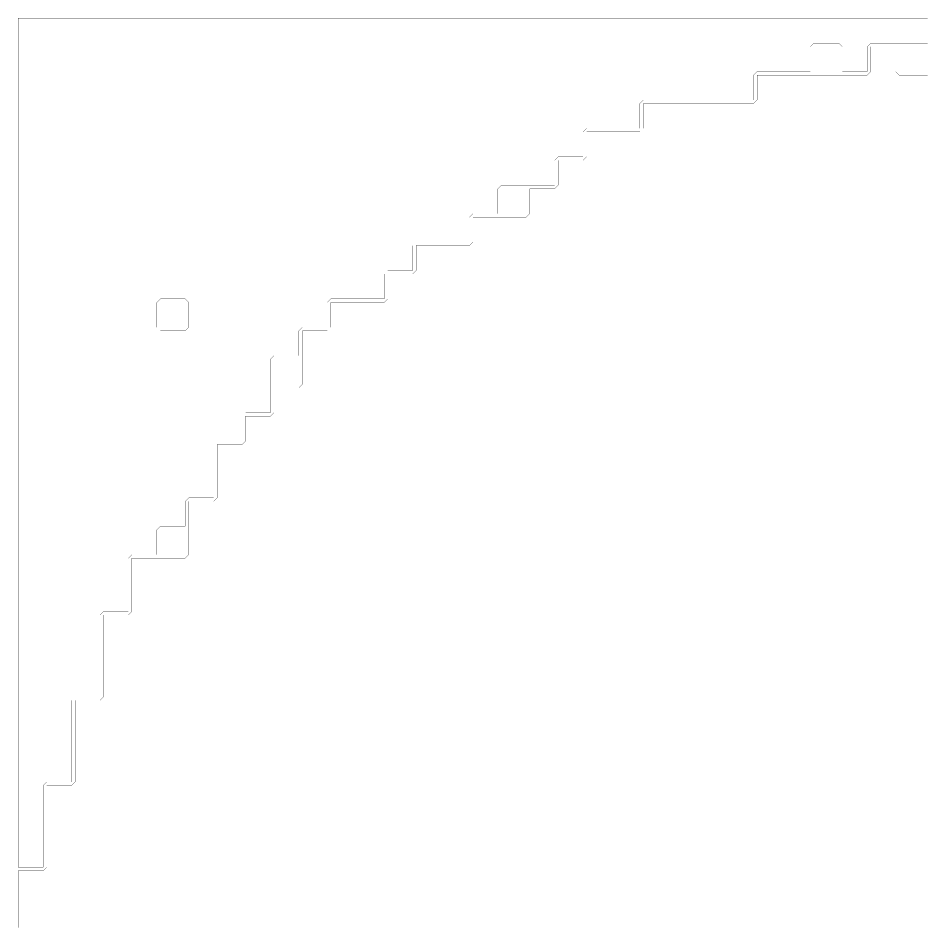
# Model space of a CAD drawing. Header units: metres. Extents: x 0 to 4990, y -4990 to 0.
# Drawn here: x 0 to 2495, y -2495 to 0 of the extents above; entities that cross this region are included whole.
import ezdxf

# ---------------------------------------------------------------- set-up
doc = ezdxf.new("R2010")
doc.units = ezdxf.units.M
doc.layers.add('conductor', color=1, linetype='Continuous')
doc.layers.add('substrate', color=5, linetype='Continuous')

msp = doc.modelspace()

# ---------------------------------------------------------------- linework, layer by layer
at = {"layer": 'conductor', "const_width": 0.5}
msp.add_lwpolyline([(2500, -156.25), (2490.234375, -156.25), (2480.46875, -156.25), (2470.703125, -156.25), (2460.9375, -156.25), (2451.171875, -156.25), (2441.40625, -156.25), (2431.640625, -156.25), (2421.875, -156.25), (2412.109375, -146.484375), (2412.109375, -136.71875), (2412.109375, -126.953125), (2412.109375, -117.1875), (2412.109375, -107.421875), (2412.109375, -97.65625), (2412.109375, -87.890625), (2412.109375, -78.125), (2402.34375, -78.125), (2392.578125, -78.125), (2382.8125, -78.125), (2373.046875, -78.125), (2363.28125, -78.125), (2353.515625, -78.125), (2343.75, -78.125), (2343.75, -87.890625), (2343.75, -97.65625), (2343.75, -107.421875), (2343.75, -117.1875), (2343.75, -126.953125), (2343.75, -136.71875), (2343.75, -146.484375), (2333.984375, -156.25), (2324.21875, -156.25), (2314.453125, -156.25), (2304.6875, -156.25), (2294.921875, -156.25), (2285.15625, -156.25), (2275.390625, -156.25), (2265.625, -156.25), (2255.859375, -156.25), (2246.09375, -156.25), (2236.328125, -156.25), (2226.5625, -156.25), (2216.796875, -156.25), (2207.03125, -156.25), (2197.265625, -156.25), (2187.5, -156.25), (2177.734375, -156.25), (2167.96875, -156.25), (2158.203125, -156.25), (2148.4375, -156.25), (2138.671875, -156.25), (2128.90625, -156.25), (2119.140625, -156.25), (2109.375, -156.25), (2099.609375, -156.25), (2089.84375, -156.25), (2080.078125, -156.25), (2070.3125, -156.25), (2060.546875, -156.25), (2050.78125, -156.25), (2041.015625, -156.25), (2031.25, -156.25), (2031.25, -166.015625), (2031.25, -175.78125), (2031.25, -185.546875), (2031.25, -195.3125), (2031.25, -205.078125), (2031.25, -214.84375), (2031.25, -224.609375), (2021.484375, -234.375), (2011.71875, -234.375), (2001.953125, -234.375), (1992.1875, -234.375), (1982.421875, -234.375), (1972.65625, -234.375), (1962.890625, -234.375), (1953.125, -234.375), (1943.359375, -234.375), (1933.59375, -234.375), (1923.828125, -234.375), (1914.0625, -234.375), (1904.296875, -234.375), (1894.53125, -234.375), (1884.765625, -234.375), (1875, -234.375), (1865.234375, -234.375), (1855.46875, -234.375), (1845.703125, -234.375), (1835.9375, -234.375), (1826.171875, -234.375), (1816.40625, -234.375), (1806.640625, -234.375), (1796.875, -234.375), (1787.109375, -234.375), (1777.34375, -234.375), (1767.578125, -234.375), (1757.8125, -234.375), (1748.046875, -234.375), (1738.28125, -234.375), (1728.515625, -234.375), (1718.75, -234.375), (1718.75, -244.140625), (1718.75, -253.90625), (1718.75, -263.671875), (1718.75, -273.4375), (1718.75, -283.203125), (1718.75, -292.96875), (1718.75, -302.734375), (1708.984375, -312.5), (1699.21875, -312.5), (1689.453125, -312.5), (1679.6875, -312.5), (1669.921875, -312.5), (1660.15625, -312.5), (1650.390625, -312.5), (1640.625, -312.5), (1630.859375, -312.5), (1621.09375, -312.5), (1611.328125, -312.5), (1601.5625, -312.5), (1591.796875, -312.5), (1582.03125, -312.5), (1572.265625, -312.5), (1562.5, -312.5), (1562.5, -322.265625), (1562.5, -332.03125), (1562.5, -341.796875), (1562.5, -351.5625), (1562.5, -361.328125), (1562.5, -371.09375), (1562.5, -380.859375), (1552.734375, -390.625), (1542.96875, -390.625), (1533.203125, -390.625), (1523.4375, -390.625), (1513.671875, -390.625), (1503.90625, -390.625), (1494.140625, -390.625), (1484.375, -390.625), (1484.375, -400.390625), (1484.375, -410.15625), (1484.375, -419.921875), (1484.375, -429.6875), (1484.375, -439.453125), (1484.375, -449.21875), (1484.375, -458.984375), (1474.609375, -468.75), (1464.84375, -468.75), (1455.078125, -468.75), (1445.3125, -468.75), (1435.546875, -468.75), (1425.78125, -468.75), (1416.015625, -468.75), (1406.25, -468.75), (1406.25, -478.515625), (1406.25, -488.28125), (1406.25, -498.046875), (1406.25, -507.8125), (1406.25, -517.578125), (1406.25, -527.34375), (1406.25, -537.109375), (1396.484375, -546.875), (1386.71875, -546.875), (1376.953125, -546.875), (1367.1875, -546.875), (1357.421875, -546.875), (1347.65625, -546.875), (1337.890625, -546.875), (1328.125, -546.875), (1318.359375, -546.875), (1308.59375, -546.875), (1298.828125, -546.875), (1289.0625, -546.875), (1279.296875, -546.875), (1269.53125, -546.875), (1259.765625, -546.875), (1250, -546.875), (1250, -556.640625), (1250, -566.40625), (1250, -576.171875), (1250, -585.9375), (1250, -595.703125), (1250, -605.46875), (1250, -615.234375), (1240.234375, -625), (1230.46875, -625), (1220.703125, -625), (1210.9375, -625), (1201.171875, -625), (1191.40625, -625), (1181.640625, -625), (1171.875, -625), (1162.109375, -625), (1152.34375, -625), (1142.578125, -625), (1132.8125, -625), (1123.046875, -625), (1113.28125, -625), (1103.515625, -625), (1093.75, -625), (1093.75, -634.765625), (1093.75, -644.53125), (1093.75, -654.296875), (1093.75, -664.0625), (1093.75, -673.828125), (1093.75, -683.59375), (1093.75, -693.359375), (1083.984375, -703.125), (1074.21875, -703.125), (1064.453125, -703.125), (1054.6875, -703.125), (1044.921875, -703.125), (1035.15625, -703.125), (1025.390625, -703.125), (1015.625, -703.125), (1015.625, -712.890625), (1015.625, -722.65625), (1015.625, -732.421875), (1015.625, -742.1875), (1015.625, -751.953125), (1015.625, -761.71875), (1015.625, -771.484375), (1005.859375, -781.25), (996.09375, -781.25), (986.328125, -781.25), (976.5625, -781.25), (966.796875, -781.25), (957.03125, -781.25), (947.265625, -781.25), (937.5, -781.25), (927.734375, -781.25), (917.96875, -781.25), (908.203125, -781.25), (898.4375, -781.25), (888.671875, -781.25), (878.90625, -781.25), (869.140625, -781.25), (859.375, -781.25), (859.375, -791.015625), (859.375, -800.78125), (859.375, -810.546875), (859.375, -820.3125), (859.375, -830.078125), (859.375, -839.84375), (859.375, -849.609375), (849.609375, -859.375), (839.84375, -859.375), (830.078125, -859.375), (820.3125, -859.375), (810.546875, -859.375), (800.78125, -859.375), (791.015625, -859.375), (781.25, -859.375), (781.25, -869.140625), (781.25, -878.90625), (781.25, -888.671875), (781.25, -898.4375), (781.25, -908.203125), (781.25, -917.96875), (781.25, -927.734375), (781.25, -937.5), (781.25, -947.265625), (781.25, -957.03125), (781.25, -966.796875), (781.25, -976.5625), (781.25, -986.328125), (781.25, -996.09375), (781.25, -1005.859375), (771.484375, -1015.625), (761.71875, -1015.625), (751.953125, -1015.625), (742.1875, -1015.625), (732.421875, -1015.625), (722.65625, -1015.625), (712.890625, -1015.625), (703.125, -1015.625), (703.125, -1025.390625), (703.125, -1035.15625), (703.125, -1044.921875), (703.125, -1054.6875), (703.125, -1064.453125), (703.125, -1074.21875), (703.125, -1083.984375), (693.359375, -1093.75), (683.59375, -1093.75), (673.828125, -1093.75), (664.0625, -1093.75), (654.296875, -1093.75), (644.53125, -1093.75), (634.765625, -1093.75), (625, -1093.75), (625, -1103.515625), (625, -1113.28125), (625, -1123.046875), (625, -1132.8125), (625, -1142.578125), (625, -1152.34375), (625, -1162.109375), (615.234375, -1171.875), (605.46875, -1171.875), (595.703125, -1171.875), (585.9375, -1171.875), (576.171875, -1171.875), (566.40625, -1171.875), (556.640625, -1171.875), (546.875, -1171.875), (546.875, -1181.640625), (546.875, -1191.40625), (546.875, -1201.171875), (546.875, -1210.9375), (546.875, -1220.703125), (546.875, -1230.46875), (546.875, -1240.234375), (546.875, -1250), (546.875, -1259.765625), (546.875, -1269.53125), (546.875, -1279.296875), (546.875, -1289.0625), (546.875, -1298.828125), (546.875, -1308.59375), (546.875, -1318.359375), (537.109375, -1328.125), (527.34375, -1328.125), (517.578125, -1328.125), (507.8125, -1328.125), (498.046875, -1328.125), (488.28125, -1328.125), (478.515625, -1328.125), (468.75, -1328.125), (468.75, -1337.890625), (468.75, -1347.65625), (468.75, -1357.421875), (468.75, -1367.1875), (468.75, -1376.953125), (468.75, -1386.71875), (468.75, -1396.484375), (468.75, -1406.25), (468.75, -1416.015625), (468.75, -1425.78125), (468.75, -1435.546875), (468.75, -1445.3125), (468.75, -1455.078125), (468.75, -1464.84375), (468.75, -1474.609375), (458.984375, -1484.375), (449.21875, -1484.375), (439.453125, -1484.375), (429.6875, -1484.375), (419.921875, -1484.375), (410.15625, -1484.375), (400.390625, -1484.375), (390.625, -1484.375), (380.859375, -1484.375), (371.09375, -1484.375), (361.328125, -1484.375), (351.5625, -1484.375), (341.796875, -1484.375), (332.03125, -1484.375), (322.265625, -1484.375), (312.5, -1484.375), (312.5, -1494.140625), (312.5, -1503.90625), (312.5, -1513.671875), (312.5, -1523.4375), (312.5, -1533.203125), (312.5, -1542.96875), (312.5, -1552.734375), (312.5, -1562.5), (312.5, -1572.265625), (312.5, -1582.03125), (312.5, -1591.796875), (312.5, -1601.5625), (312.5, -1611.328125), (312.5, -1621.09375), (312.5, -1630.859375), (302.734375, -1640.625), (292.96875, -1640.625), (283.203125, -1640.625), (273.4375, -1640.625), (263.671875, -1640.625), (253.90625, -1640.625), (244.140625, -1640.625), (234.375, -1640.625), (234.375, -1650.390625), (234.375, -1660.15625), (234.375, -1669.921875), (234.375, -1679.6875), (234.375, -1689.453125), (234.375, -1699.21875), (234.375, -1708.984375), (234.375, -1718.75), (234.375, -1728.515625), (234.375, -1738.28125), (234.375, -1748.046875), (234.375, -1757.8125), (234.375, -1767.578125), (234.375, -1777.34375), (234.375, -1787.109375), (234.375, -1796.875), (234.375, -1806.640625), (234.375, -1816.40625), (234.375, -1826.171875), (234.375, -1835.9375), (234.375, -1845.703125), (234.375, -1855.46875), (234.375, -1865.234375), (224.609375, -1875), (214.84375, -1875), (205.078125, -1875), (195.3125, -1875), (185.546875, -1875), (175.78125, -1875), (166.015625, -1875), (156.25, -1875), (156.25, -1884.765625), (156.25, -1894.53125), (156.25, -1904.296875), (156.25, -1914.0625), (156.25, -1923.828125), (156.25, -1933.59375), (156.25, -1943.359375), (156.25, -1953.125), (156.25, -1962.890625), (156.25, -1972.65625), (156.25, -1982.421875), (156.25, -1992.1875), (156.25, -2001.953125), (156.25, -2011.71875), (156.25, -2021.484375), (156.25, -2031.25), (156.25, -2041.015625), (156.25, -2050.78125), (156.25, -2060.546875), (156.25, -2070.3125), (156.25, -2080.078125), (156.25, -2089.84375), (156.25, -2099.609375), (146.484375, -2109.375), (136.71875, -2109.375), (126.953125, -2109.375), (117.1875, -2109.375), (107.421875, -2109.375), (97.65625, -2109.375), (87.890625, -2109.375), (78.125, -2109.375), (78.125, -2119.140625), (78.125, -2128.90625), (78.125, -2138.671875), (78.125, -2148.4375), (78.125, -2158.203125), (78.125, -2167.96875), (78.125, -2177.734375), (78.125, -2187.5), (78.125, -2197.265625), (78.125, -2207.03125), (78.125, -2216.796875), (78.125, -2226.5625), (78.125, -2236.328125), (78.125, -2246.09375), (78.125, -2255.859375), (78.125, -2265.625), (78.125, -2275.390625), (78.125, -2285.15625), (78.125, -2294.921875), (78.125, -2304.6875), (78.125, -2314.453125), (78.125, -2324.21875), (78.125, -2333.984375), (68.359375, -2343.75), (58.59375, -2343.75), (48.828125, -2343.75), (39.0625, -2343.75), (29.296875, -2343.75), (19.53125, -2343.75), (9.765625, -2343.75), (0, -2343.75), (0, -2353.515625), (0, -2363.28125), (0, -2373.046875), (0, -2382.8125), (0, -2392.578125), (0, -2402.34375), (0, -2412.109375), (0, -2421.875), (0, -2431.640625), (0, -2441.40625), (0, -2451.171875), (0, -2460.9375), (0, -2470.703125), (0, -2480.46875), (0, -2490.234375), (0, -2500)], dxfattribs=at)
at = {"layer": 'substrate', "const_width": 0.5}
msp.add_lwpolyline([(2500, 0), (2490.234375, 0), (2480.46875, 0), (2470.703125, 0), (2460.9375, 0), (2451.171875, 0), (2441.40625, 0), (2431.640625, 0), (2421.875, 0), (2412.109375, 0), (2402.34375, 0), (2392.578125, 0), (2382.8125, 0), (2373.046875, 0), (2363.28125, 0), (2353.515625, 0), (2343.75, 0), (2333.984375, 0), (2324.21875, 0), (2314.453125, 0), (2304.6875, 0), (2294.921875, 0), (2285.15625, 0), (2275.390625, 0), (2265.625, 0), (2255.859375, 0), (2246.09375, 0), (2236.328125, 0), (2226.5625, 0), (2216.796875, 0), (2207.03125, 0), (2197.265625, 0), (2187.5, 0), (2177.734375, 0), (2167.96875, 0), (2158.203125, 0), (2148.4375, 0), (2138.671875, 0), (2128.90625, 0), (2119.140625, 0), (2109.375, 0), (2099.609375, 0), (2089.84375, 0), (2080.078125, 0), (2070.3125, 0), (2060.546875, 0), (2050.78125, 0), (2041.015625, 0), (2031.25, 0), (2021.484375, 0), (2011.71875, 0), (2001.953125, 0), (1992.1875, 0), (1982.421875, 0), (1972.65625, 0), (1962.890625, 0), (1953.125, 0), (1943.359375, 0), (1933.59375, 0), (1923.828125, 0), (1914.0625, 0), (1904.296875, 0), (1894.53125, 0), (1884.765625, 0), (1875, 0), (1865.234375, 0), (1855.46875, 0), (1845.703125, 0), (1835.9375, 0), (1826.171875, 0), (1816.40625, 0), (1806.640625, 0), (1796.875, 0), (1787.109375, 0), (1777.34375, 0), (1767.578125, 0), (1757.8125, 0), (1748.046875, 0), (1738.28125, 0), (1728.515625, 0), (1718.75, 0), (1708.984375, 0), (1699.21875, 0), (1689.453125, 0), (1679.6875, 0), (1669.921875, 0), (1660.15625, 0), (1650.390625, 0), (1640.625, 0), (1630.859375, 0), (1621.09375, 0), (1611.328125, 0), (1601.5625, 0), (1591.796875, 0), (1582.03125, 0), (1572.265625, 0), (1562.5, 0), (1552.734375, 0), (1542.96875, 0), (1533.203125, 0), (1523.4375, 0), (1513.671875, 0), (1503.90625, 0), (1494.140625, 0), (1484.375, 0), (1474.609375, 0), (1464.84375, 0), (1455.078125, 0), (1445.3125, 0), (1435.546875, 0), (1425.78125, 0), (1416.015625, 0), (1406.25, 0), (1396.484375, 0), (1386.71875, 0), (1376.953125, 0), (1367.1875, 0), (1357.421875, 0), (1347.65625, 0), (1337.890625, 0), (1328.125, 0), (1318.359375, 0), (1308.59375, 0), (1298.828125, 0), (1289.0625, 0), (1279.296875, 0), (1269.53125, 0), (1259.765625, 0), (1250, 0), (1240.234375, 0), (1230.46875, 0), (1220.703125, 0), (1210.9375, 0), (1201.171875, 0), (1191.40625, 0), (1181.640625, 0), (1171.875, 0), (1162.109375, 0), (1152.34375, 0), (1142.578125, 0), (1132.8125, 0), (1123.046875, 0), (1113.28125, 0), (1103.515625, 0), (1093.75, 0), (1083.984375, 0), (1074.21875, 0), (1064.453125, 0), (1054.6875, 0), (1044.921875, 0), (1035.15625, 0), (1025.390625, 0), (1015.625, 0), (1005.859375, 0), (996.09375, 0), (986.328125, 0), (976.5625, 0), (966.796875, 0), (957.03125, 0), (947.265625, 0), (937.5, 0), (927.734375, 0), (917.96875, 0), (908.203125, 0), (898.4375, 0), (888.671875, 0), (878.90625, 0), (869.140625, 0), (859.375, 0), (849.609375, 0), (839.84375, 0), (830.078125, 0), (820.3125, 0), (810.546875, 0), (800.78125, 0), (791.015625, 0), (781.25, 0), (771.484375, 0), (761.71875, 0), (751.953125, 0), (742.1875, 0), (732.421875, 0), (722.65625, 0), (712.890625, 0), (703.125, 0), (693.359375, 0), (683.59375, 0), (673.828125, 0), (664.0625, 0), (654.296875, 0), (644.53125, 0), (634.765625, 0), (625, 0), (615.234375, 0), (605.46875, 0), (595.703125, 0), (585.9375, 0), (576.171875, 0), (566.40625, 0), (556.640625, 0), (546.875, 0), (537.109375, 0), (527.34375, 0), (517.578125, 0), (507.8125, 0), (498.046875, 0), (488.28125, 0), (478.515625, 0), (468.75, 0), (458.984375, 0), (449.21875, 0), (439.453125, 0), (429.6875, 0), (419.921875, 0), (410.15625, 0), (400.390625, 0), (390.625, 0), (380.859375, 0), (371.09375, 0), (361.328125, 0), (351.5625, 0), (341.796875, 0), (332.03125, 0), (322.265625, 0), (312.5, 0), (302.734375, 0), (292.96875, 0), (283.203125, 0), (273.4375, 0), (263.671875, 0), (253.90625, 0), (244.140625, 0), (234.375, 0), (224.609375, 0), (214.84375, 0), (205.078125, 0), (195.3125, 0), (185.546875, 0), (175.78125, 0), (166.015625, 0), (156.25, 0), (146.484375, 0), (136.71875, 0), (126.953125, 0), (117.1875, 0), (107.421875, 0), (97.65625, 0), (87.890625, 0), (78.125, 0), (68.359375, 0), (58.59375, 0), (48.828125, 0), (39.0625, 0), (29.296875, 0), (19.53125, 0), (9.765625, 0), (0, 0), (0, -9.765625), (0, -19.53125), (0, -29.296875), (0, -39.0625), (0, -48.828125), (0, -58.59375), (0, -68.359375), (0, -78.125), (0, -87.890625), (0, -97.65625), (0, -107.421875), (0, -117.1875), (0, -126.953125), (0, -136.71875), (0, -146.484375), (0, -156.25), (0, -166.015625), (0, -175.78125), (0, -185.546875), (0, -195.3125), (0, -205.078125), (0, -214.84375), (0, -224.609375), (0, -234.375), (0, -244.140625), (0, -253.90625), (0, -263.671875), (0, -273.4375), (0, -283.203125), (0, -292.96875), (0, -302.734375), (0, -312.5), (0, -322.265625), (0, -332.03125), (0, -341.796875), (0, -351.5625), (0, -361.328125), (0, -371.09375), (0, -380.859375), (0, -390.625), (0, -400.390625), (0, -410.15625), (0, -419.921875), (0, -429.6875), (0, -439.453125), (0, -449.21875), (0, -458.984375), (0, -468.75), (0, -478.515625), (0, -488.28125), (0, -498.046875), (0, -507.8125), (0, -517.578125), (0, -527.34375), (0, -537.109375), (0, -546.875), (0, -556.640625), (0, -566.40625), (0, -576.171875), (0, -585.9375), (0, -595.703125), (0, -605.46875), (0, -615.234375), (0, -625), (0, -634.765625), (0, -644.53125), (0, -654.296875), (0, -664.0625), (0, -673.828125), (0, -683.59375), (0, -693.359375), (0, -703.125), (0, -712.890625), (0, -722.65625), (0, -732.421875), (0, -742.1875), (0, -751.953125), (0, -761.71875), (0, -771.484375), (0, -781.25), (0, -791.015625), (0, -800.78125), (0, -810.546875), (0, -820.3125), (0, -830.078125), (0, -839.84375), (0, -849.609375), (0, -859.375), (0, -869.140625), (0, -878.90625), (0, -888.671875), (0, -898.4375), (0, -908.203125), (0, -917.96875), (0, -927.734375), (0, -937.5), (0, -947.265625), (0, -957.03125), (0, -966.796875), (0, -976.5625), (0, -986.328125), (0, -996.09375), (0, -1005.859375), (0, -1015.625), (0, -1025.390625), (0, -1035.15625), (0, -1044.921875), (0, -1054.6875), (0, -1064.453125), (0, -1074.21875), (0, -1083.984375), (0, -1093.75), (0, -1103.515625), (0, -1113.28125), (0, -1123.046875), (0, -1132.8125), (0, -1142.578125), (0, -1152.34375), (0, -1162.109375), (0, -1171.875), (0, -1181.640625), (0, -1191.40625), (0, -1201.171875), (0, -1210.9375), (0, -1220.703125), (0, -1230.46875), (0, -1240.234375), (0, -1250), (0, -1259.765625), (0, -1269.53125), (0, -1279.296875), (0, -1289.0625), (0, -1298.828125), (0, -1308.59375), (0, -1318.359375), (0, -1328.125), (0, -1337.890625), (0, -1347.65625), (0, -1357.421875), (0, -1367.1875), (0, -1376.953125), (0, -1386.71875), (0, -1396.484375), (0, -1406.25), (0, -1416.015625), (0, -1425.78125), (0, -1435.546875), (0, -1445.3125), (0, -1455.078125), (0, -1464.84375), (0, -1474.609375), (0, -1484.375), (0, -1494.140625), (0, -1503.90625), (0, -1513.671875), (0, -1523.4375), (0, -1533.203125), (0, -1542.96875), (0, -1552.734375), (0, -1562.5), (0, -1572.265625), (0, -1582.03125), (0, -1591.796875), (0, -1601.5625), (0, -1611.328125), (0, -1621.09375), (0, -1630.859375), (0, -1640.625), (0, -1650.390625), (0, -1660.15625), (0, -1669.921875), (0, -1679.6875), (0, -1689.453125), (0, -1699.21875), (0, -1708.984375), (0, -1718.75), (0, -1728.515625), (0, -1738.28125), (0, -1748.046875), (0, -1757.8125), (0, -1767.578125), (0, -1777.34375), (0, -1787.109375), (0, -1796.875), (0, -1806.640625), (0, -1816.40625), (0, -1826.171875), (0, -1835.9375), (0, -1845.703125), (0, -1855.46875), (0, -1865.234375), (0, -1875), (0, -1884.765625), (0, -1894.53125), (0, -1904.296875), (0, -1914.0625), (0, -1923.828125), (0, -1933.59375), (0, -1943.359375), (0, -1953.125), (0, -1962.890625), (0, -1972.65625), (0, -1982.421875), (0, -1992.1875), (0, -2001.953125), (0, -2011.71875), (0, -2021.484375), (0, -2031.25), (0, -2041.015625), (0, -2050.78125), (0, -2060.546875), (0, -2070.3125), (0, -2080.078125), (0, -2089.84375), (0, -2099.609375), (0, -2109.375), (0, -2119.140625), (0, -2128.90625), (0, -2138.671875), (0, -2148.4375), (0, -2158.203125), (0, -2167.96875), (0, -2177.734375), (0, -2187.5), (0, -2197.265625), (0, -2207.03125), (0, -2216.796875), (0, -2226.5625), (0, -2236.328125), (0, -2246.09375), (0, -2255.859375), (0, -2265.625), (0, -2275.390625), (0, -2285.15625), (0, -2294.921875), (0, -2304.6875), (0, -2314.453125), (0, -2324.21875), (0, -2333.984375), (9.765625, -2333.984375), (19.53125, -2333.984375), (29.296875, -2333.984375), (39.0625, -2333.984375), (48.828125, -2333.984375), (58.59375, -2333.984375), (68.359375, -2333.984375), (68.359375, -2324.21875), (68.359375, -2314.453125), (68.359375, -2304.6875), (68.359375, -2294.921875), (68.359375, -2285.15625), (68.359375, -2275.390625), (68.359375, -2265.625), (68.359375, -2255.859375), (68.359375, -2246.09375), (68.359375, -2236.328125), (68.359375, -2226.5625), (68.359375, -2216.796875), (68.359375, -2207.03125), (68.359375, -2197.265625), (68.359375, -2187.5), (68.359375, -2177.734375), (68.359375, -2167.96875), (68.359375, -2158.203125), (68.359375, -2148.4375), (68.359375, -2138.671875), (68.359375, -2128.90625), (68.359375, -2119.140625), (68.359375, -2109.375), (78.125, -2099.609375), (87.890625, -2099.609375), (97.65625, -2099.609375), (107.421875, -2099.609375), (117.1875, -2099.609375), (126.953125, -2099.609375), (136.71875, -2099.609375), (146.484375, -2099.609375), (146.484375, -2089.84375), (146.484375, -2080.078125), (146.484375, -2070.3125), (146.484375, -2060.546875), (146.484375, -2050.78125), (146.484375, -2041.015625), (146.484375, -2031.25), (146.484375, -2021.484375), (146.484375, -2011.71875), (146.484375, -2001.953125), (146.484375, -1992.1875), (146.484375, -1982.421875), (146.484375, -1972.65625), (146.484375, -1962.890625), (146.484375, -1953.125), (146.484375, -1943.359375), (146.484375, -1933.59375), (146.484375, -1923.828125), (146.484375, -1914.0625), (146.484375, -1904.296875), (146.484375, -1894.53125), (146.484375, -1884.765625), (146.484375, -1875), (156.25, -1865.234375), (166.015625, -1865.234375), (175.78125, -1865.234375), (185.546875, -1865.234375), (195.3125, -1865.234375), (205.078125, -1865.234375), (214.84375, -1865.234375), (224.609375, -1865.234375), (224.609375, -1855.46875), (224.609375, -1845.703125), (224.609375, -1835.9375), (224.609375, -1826.171875), (224.609375, -1816.40625), (224.609375, -1806.640625), (224.609375, -1796.875), (224.609375, -1787.109375), (224.609375, -1777.34375), (224.609375, -1767.578125), (224.609375, -1757.8125), (224.609375, -1748.046875), (224.609375, -1738.28125), (224.609375, -1728.515625), (224.609375, -1718.75), (224.609375, -1708.984375), (224.609375, -1699.21875), (224.609375, -1689.453125), (224.609375, -1679.6875), (224.609375, -1669.921875), (224.609375, -1660.15625), (224.609375, -1650.390625), (224.609375, -1640.625), (234.375, -1630.859375), (244.140625, -1630.859375), (253.90625, -1630.859375), (263.671875, -1630.859375), (273.4375, -1630.859375), (283.203125, -1630.859375), (292.96875, -1630.859375), (302.734375, -1630.859375), (302.734375, -1621.09375), (302.734375, -1611.328125), (302.734375, -1601.5625), (302.734375, -1591.796875), (302.734375, -1582.03125), (302.734375, -1572.265625), (302.734375, -1562.5), (302.734375, -1552.734375), (302.734375, -1542.96875), (302.734375, -1533.203125), (302.734375, -1523.4375), (302.734375, -1513.671875), (302.734375, -1503.90625), (302.734375, -1494.140625), (302.734375, -1484.375), (312.5, -1474.609375), (322.265625, -1474.609375), (332.03125, -1474.609375), (341.796875, -1474.609375), (351.5625, -1474.609375), (361.328125, -1474.609375), (371.09375, -1474.609375), (380.859375, -1474.609375), (380.859375, -1464.84375), (380.859375, -1455.078125), (380.859375, -1445.3125), (380.859375, -1435.546875), (380.859375, -1425.78125), (380.859375, -1416.015625), (380.859375, -1406.25), (390.625, -1396.484375), (400.390625, -1396.484375), (410.15625, -1396.484375), (419.921875, -1396.484375), (429.6875, -1396.484375), (439.453125, -1396.484375), (449.21875, -1396.484375), (458.984375, -1396.484375), (458.984375, -1386.71875), (458.984375, -1376.953125), (458.984375, -1367.1875), (458.984375, -1357.421875), (458.984375, -1347.65625), (458.984375, -1337.890625), (458.984375, -1328.125), (468.75, -1318.359375), (478.515625, -1318.359375), (488.28125, -1318.359375), (498.046875, -1318.359375), (507.8125, -1318.359375), (517.578125, -1318.359375), (527.34375, -1318.359375), (537.109375, -1318.359375), (537.109375, -1308.59375), (537.109375, -1298.828125), (537.109375, -1289.0625), (537.109375, -1279.296875), (537.109375, -1269.53125), (537.109375, -1259.765625), (537.109375, -1250), (537.109375, -1240.234375), (537.109375, -1230.46875), (537.109375, -1220.703125), (537.109375, -1210.9375), (537.109375, -1201.171875), (537.109375, -1191.40625), (537.109375, -1181.640625), (537.109375, -1171.875), (546.875, -1162.109375), (556.640625, -1162.109375), (566.40625, -1162.109375), (576.171875, -1162.109375), (585.9375, -1162.109375), (595.703125, -1162.109375), (605.46875, -1162.109375), (615.234375, -1162.109375), (615.234375, -1152.34375), (615.234375, -1142.578125), (615.234375, -1132.8125), (615.234375, -1123.046875), (615.234375, -1113.28125), (615.234375, -1103.515625), (615.234375, -1093.75), (625, -1083.984375), (634.765625, -1083.984375), (644.53125, -1083.984375), (654.296875, -1083.984375), (664.0625, -1083.984375), (673.828125, -1083.984375), (683.59375, -1083.984375), (693.359375, -1083.984375), (693.359375, -1074.21875), (693.359375, -1064.453125), (693.359375, -1054.6875), (693.359375, -1044.921875), (693.359375, -1035.15625), (693.359375, -1025.390625), (693.359375, -1015.625), (693.359375, -1005.859375), (693.359375, -996.09375), (693.359375, -986.328125), (693.359375, -976.5625), (693.359375, -966.796875), (693.359375, -957.03125), (693.359375, -947.265625), (693.359375, -937.5), (703.125, -927.734375), (712.890625, -927.734375), (722.65625, -927.734375), (732.421875, -927.734375), (742.1875, -927.734375), (751.953125, -927.734375), (761.71875, -927.734375), (771.484375, -927.734375), (771.484375, -917.96875), (771.484375, -908.203125), (771.484375, -898.4375), (771.484375, -888.671875), (771.484375, -878.90625), (771.484375, -869.140625), (771.484375, -859.375), (781.25, -849.609375), (791.015625, -849.609375), (800.78125, -849.609375), (810.546875, -849.609375), (820.3125, -849.609375), (830.078125, -849.609375), (839.84375, -849.609375), (849.609375, -849.609375), (849.609375, -839.84375), (849.609375, -830.078125), (849.609375, -820.3125), (849.609375, -810.546875), (849.609375, -800.78125), (849.609375, -791.015625), (849.609375, -781.25), (859.375, -771.484375), (869.140625, -771.484375), (878.90625, -771.484375), (888.671875, -771.484375), (898.4375, -771.484375), (908.203125, -771.484375), (917.96875, -771.484375), (927.734375, -771.484375), (937.5, -771.484375), (947.265625, -771.484375), (957.03125, -771.484375), (966.796875, -771.484375), (976.5625, -771.484375), (986.328125, -771.484375), (996.09375, -771.484375), (1005.859375, -771.484375), (1005.859375, -761.71875), (1005.859375, -751.953125), (1005.859375, -742.1875), (1005.859375, -732.421875), (1005.859375, -722.65625), (1005.859375, -712.890625), (1005.859375, -703.125), (1015.625, -693.359375), (1025.390625, -693.359375), (1035.15625, -693.359375), (1044.921875, -693.359375), (1054.6875, -693.359375), (1064.453125, -693.359375), (1074.21875, -693.359375), (1083.984375, -693.359375), (1083.984375, -683.59375), (1083.984375, -673.828125), (1083.984375, -664.0625), (1083.984375, -654.296875), (1083.984375, -644.53125), (1083.984375, -634.765625), (1083.984375, -625), (1093.75, -615.234375), (1103.515625, -615.234375), (1113.28125, -615.234375), (1123.046875, -615.234375), (1132.8125, -615.234375), (1142.578125, -615.234375), (1152.34375, -615.234375), (1162.109375, -615.234375), (1171.875, -615.234375), (1181.640625, -615.234375), (1191.40625, -615.234375), (1201.171875, -615.234375), (1210.9375, -615.234375), (1220.703125, -615.234375), (1230.46875, -615.234375), (1240.234375, -615.234375), (1240.234375, -605.46875), (1240.234375, -595.703125), (1240.234375, -585.9375), (1240.234375, -576.171875), (1240.234375, -566.40625), (1240.234375, -556.640625), (1240.234375, -546.875), (1250, -537.109375), (1259.765625, -537.109375), (1269.53125, -537.109375), (1279.296875, -537.109375), (1289.0625, -537.109375), (1298.828125, -537.109375), (1308.59375, -537.109375), (1318.359375, -537.109375), (1318.359375, -527.34375), (1318.359375, -517.578125), (1318.359375, -507.8125), (1318.359375, -498.046875), (1318.359375, -488.28125), (1318.359375, -478.515625), (1318.359375, -468.75), (1328.125, -458.984375), (1337.890625, -458.984375), (1347.65625, -458.984375), (1357.421875, -458.984375), (1367.1875, -458.984375), (1376.953125, -458.984375), (1386.71875, -458.984375), (1396.484375, -458.984375), (1406.25, -458.984375), (1416.015625, -458.984375), (1425.78125, -458.984375), (1435.546875, -458.984375), (1445.3125, -458.984375), (1455.078125, -458.984375), (1464.84375, -458.984375), (1474.609375, -458.984375), (1474.609375, -449.21875), (1474.609375, -439.453125), (1474.609375, -429.6875), (1474.609375, -419.921875), (1474.609375, -410.15625), (1474.609375, -400.390625), (1474.609375, -390.625), (1484.375, -380.859375), (1494.140625, -380.859375), (1503.90625, -380.859375), (1513.671875, -380.859375), (1523.4375, -380.859375), (1533.203125, -380.859375), (1542.96875, -380.859375), (1552.734375, -380.859375), (1552.734375, -371.09375), (1552.734375, -361.328125), (1552.734375, -351.5625), (1552.734375, -341.796875), (1552.734375, -332.03125), (1552.734375, -322.265625), (1552.734375, -312.5), (1562.5, -302.734375), (1572.265625, -302.734375), (1582.03125, -302.734375), (1591.796875, -302.734375), (1601.5625, -302.734375), (1611.328125, -302.734375), (1621.09375, -302.734375), (1630.859375, -302.734375), (1640.625, -302.734375), (1650.390625, -302.734375), (1660.15625, -302.734375), (1669.921875, -302.734375), (1679.6875, -302.734375), (1689.453125, -302.734375), (1699.21875, -302.734375), (1708.984375, -302.734375), (1708.984375, -292.96875), (1708.984375, -283.203125), (1708.984375, -273.4375), (1708.984375, -263.671875), (1708.984375, -253.90625), (1708.984375, -244.140625), (1708.984375, -234.375), (1718.75, -224.609375), (1728.515625, -224.609375), (1738.28125, -224.609375), (1748.046875, -224.609375), (1757.8125, -224.609375), (1767.578125, -224.609375), (1777.34375, -224.609375), (1787.109375, -224.609375), (1796.875, -224.609375), (1806.640625, -224.609375), (1816.40625, -224.609375), (1826.171875, -224.609375), (1835.9375, -224.609375), (1845.703125, -224.609375), (1855.46875, -224.609375), (1865.234375, -224.609375), (1875, -224.609375), (1884.765625, -224.609375), (1894.53125, -224.609375), (1904.296875, -224.609375), (1914.0625, -224.609375), (1923.828125, -224.609375), (1933.59375, -224.609375), (1943.359375, -224.609375), (1953.125, -224.609375), (1962.890625, -224.609375), (1972.65625, -224.609375), (1982.421875, -224.609375), (1992.1875, -224.609375), (2001.953125, -224.609375), (2011.71875, -224.609375), (2021.484375, -224.609375), (2021.484375, -214.84375), (2021.484375, -205.078125), (2021.484375, -195.3125), (2021.484375, -185.546875), (2021.484375, -175.78125), (2021.484375, -166.015625), (2021.484375, -156.25), (2031.25, -146.484375), (2041.015625, -146.484375), (2050.78125, -146.484375), (2060.546875, -146.484375), (2070.3125, -146.484375), (2080.078125, -146.484375), (2089.84375, -146.484375), (2099.609375, -146.484375), (2109.375, -146.484375), (2119.140625, -146.484375), (2128.90625, -146.484375), (2138.671875, -146.484375), (2148.4375, -146.484375), (2158.203125, -146.484375), (2167.96875, -146.484375), (2177.734375, -146.484375), (2177.734375, -136.71875), (2177.734375, -126.953125), (2177.734375, -117.1875), (2177.734375, -107.421875), (2177.734375, -97.65625), (2177.734375, -87.890625), (2177.734375, -78.125), (2187.5, -68.359375), (2197.265625, -68.359375), (2207.03125, -68.359375), (2216.796875, -68.359375), (2226.5625, -68.359375), (2236.328125, -68.359375), (2246.09375, -68.359375), (2255.859375, -68.359375), (2265.625, -78.125), (2265.625, -87.890625), (2265.625, -97.65625), (2265.625, -107.421875), (2265.625, -117.1875), (2265.625, -126.953125), (2265.625, -136.71875), (2265.625, -146.484375), (2275.390625, -146.484375), (2285.15625, -146.484375), (2294.921875, -146.484375), (2304.6875, -146.484375), (2314.453125, -146.484375), (2324.21875, -146.484375), (2333.984375, -146.484375), (2333.984375, -136.71875), (2333.984375, -126.953125), (2333.984375, -117.1875), (2333.984375, -107.421875), (2333.984375, -97.65625), (2333.984375, -87.890625), (2333.984375, -78.125), (2343.75, -68.359375), (2353.515625, -68.359375), (2363.28125, -68.359375), (2373.046875, -68.359375), (2382.8125, -68.359375), (2392.578125, -68.359375), (2402.34375, -68.359375), (2412.109375, -68.359375), (2421.875, -68.359375), (2431.640625, -68.359375), (2441.40625, -68.359375), (2451.171875, -68.359375), (2460.9375, -68.359375), (2470.703125, -68.359375), (2480.46875, -68.359375), (2490.234375, -68.359375), (2500, -68.359375)], dxfattribs=at)
msp.add_lwpolyline([(380.859375, -781.25), (390.625, -771.484375), (400.390625, -771.484375), (410.15625, -771.484375), (419.921875, -771.484375), (429.6875, -771.484375), (439.453125, -771.484375), (449.21875, -771.484375), (458.984375, -771.484375), (468.75, -781.25), (468.75, -791.015625), (468.75, -800.78125), (468.75, -810.546875), (468.75, -820.3125), (468.75, -830.078125), (468.75, -839.84375), (468.75, -849.609375), (458.984375, -859.375), (449.21875, -859.375), (439.453125, -859.375), (429.6875, -859.375), (419.921875, -859.375), (410.15625, -859.375), (400.390625, -859.375), (390.625, -859.375), (380.859375, -849.609375), (380.859375, -839.84375), (380.859375, -830.078125), (380.859375, -820.3125), (380.859375, -810.546875), (380.859375, -800.78125), (380.859375, -791.015625)], close=True, dxfattribs=at)

doc.saveas('drawing.dxf')
